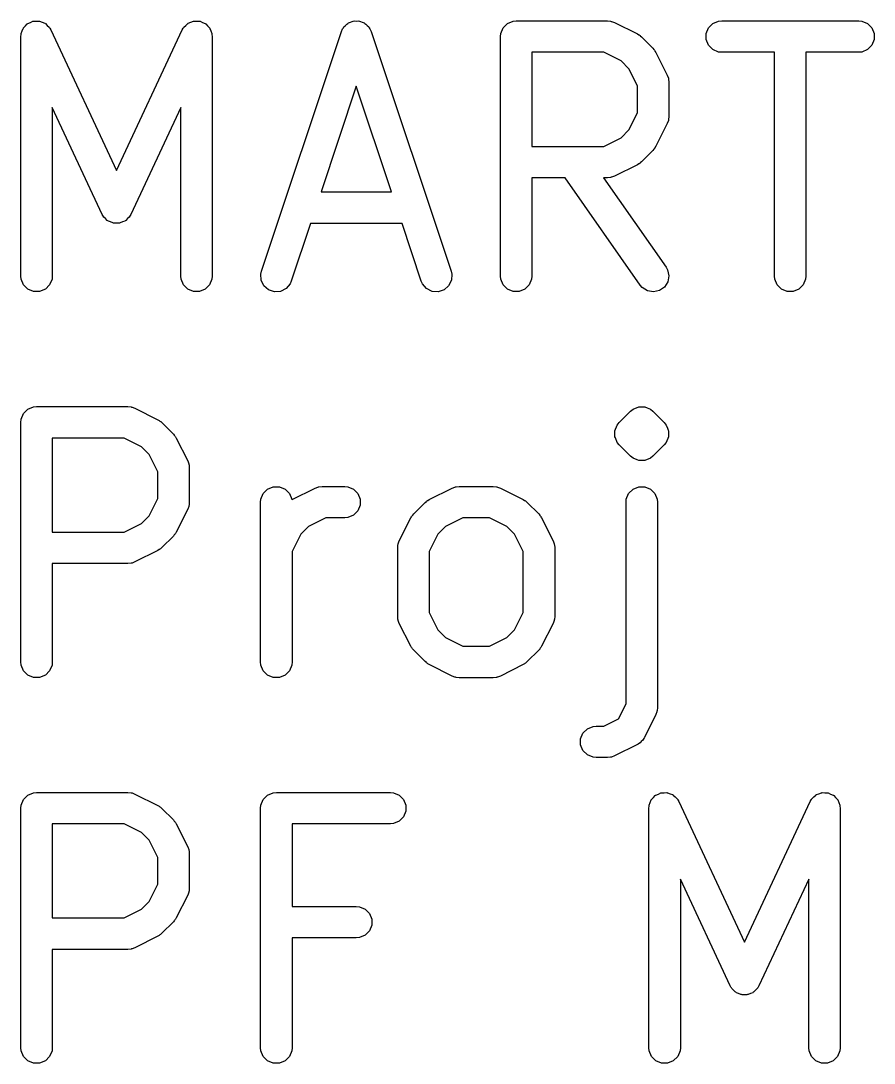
# Model space of a CAD drawing. Extents: x 1.07 to 8.07, y -3.47 to -0.77.
# Drawn here: x 7.5018 to 7.6619, y -2.9403 to -2.7446 of the extents above; entities that cross this region are included whole.
import ezdxf

# ---------------------------------------------------------------- set-up
doc = ezdxf.new("R2010")
doc.units = 0
doc.header["$MEASUREMENT"] = 0
doc.layers.add('BLACK', color=7, linetype='CONTINUOUS')

msp = doc.modelspace()

# ---------------------------------------------------------------- linework, layer by layer
at = {"layer": 'BLACK', "linetype": 'CONTINUOUS'}
for p, q in [((7.50206, -2.7465), (7.50223, -2.74602)), ((7.50223, -2.74602), (7.50228, -2.74597)), ((7.50228, -2.74597), (7.5023, -2.74591)), ((7.5023, -2.74591), (7.50266, -2.74555)), ((7.50266, -2.74555), (7.50301, -2.74517)), ((7.50301, -2.74517), (7.50307, -2.74514)), ((7.50307, -2.74514), (7.50312, -2.7451)), ((7.50312, -2.7451), (7.50359, -2.7449)), ((7.50359, -2.7449), (7.50405, -2.74468)), ((7.50405, -2.74468), (7.50412, -2.74468)), ((7.50412, -2.74468), (7.50418, -2.74466)), ((7.50418, -2.74466), (7.50469, -2.74466)), ((7.50469, -2.74466), (7.50521, -2.74463)), ((7.50521, -2.74463), (7.50527, -2.74466)), ((7.50527, -2.74466), (7.50533, -2.74466)), ((7.50533, -2.74466), (7.50581, -2.74485)), ((7.50581, -2.74485), (7.50629, -2.74503)), ((7.50629, -2.74503), (7.50634, -2.74507)), ((7.50634, -2.74507), (7.5064, -2.7451)), ((7.5064, -2.7451), (7.50676, -2.74546)), ((7.50676, -2.74546), (7.50714, -2.7458)), ((7.50714, -2.7458), (7.50718, -2.74588)), ((7.50718, -2.74588), (7.50721, -2.74591)), ((7.50721, -2.74591), (7.50724, -2.74598)), ((7.50724, -2.74598), (7.50743, -2.7463)), ((7.53208, -2.7463), (7.53228, -2.74598)), ((7.53228, -2.74598), (7.5323, -2.74591)), ((7.5323, -2.74591), (7.53233, -2.74588)), ((7.53233, -2.74588), (7.53238, -2.7458)), ((7.53238, -2.7458), (7.53275, -2.74546)), ((7.53275, -2.74546), (7.53312, -2.7451)), ((7.53312, -2.7451), (7.53318, -2.74507)), ((7.53318, -2.74507), (7.53323, -2.74503)), ((7.53323, -2.74503), (7.53371, -2.74485)), ((7.53371, -2.74485), (7.53418, -2.74466)), ((7.53418, -2.74466), (7.53425, -2.74466)), ((7.53425, -2.74466), (7.53431, -2.74463)), ((7.53431, -2.74463), (7.53482, -2.74466)), ((7.53482, -2.74466), (7.53533, -2.74466)), ((7.53533, -2.74466), (7.53539, -2.74468)), ((7.53539, -2.74468), (7.53546, -2.74468)), ((7.53546, -2.74468), (7.53592, -2.7449)), ((7.53592, -2.7449), (7.5364, -2.7451)), ((7.5364, -2.7451), (7.53644, -2.74514)), ((7.53644, -2.74514), (7.5365, -2.74517)), ((7.5365, -2.74517), (7.53685, -2.74555)), ((7.53685, -2.74555), (7.53721, -2.74591)), ((7.53721, -2.74591), (7.53724, -2.74597)), ((7.53724, -2.74597), (7.53728, -2.74602)), ((7.53728, -2.74602), (7.53746, -2.7465)), ((7.56196, -2.74662), (7.56219, -2.74609)), ((7.56219, -2.74609), (7.56233, -2.74593)), ((7.56233, -2.74593), (7.56242, -2.74574)), ((7.56242, -2.74574), (7.5627, -2.7455)), ((7.5627, -2.7455), (7.56295, -2.74522)), ((7.56295, -2.74522), (7.56314, -2.74512)), ((7.56314, -2.74512), (7.56329, -2.74499)), ((7.56329, -2.74499), (7.56365, -2.74487)), ((7.56365, -2.74487), (7.56398, -2.7447)), ((7.56398, -2.7447), (7.56419, -2.74469)), ((7.56419, -2.74469), (7.56439, -2.74462)), ((7.56439, -2.74462), (7.56476, -2.74465)), ((7.56476, -2.74465), (7.56513, -2.74462)), ((7.56513, -2.74462), (7.56533, -2.74469)), ((7.56533, -2.74469), (7.56554, -2.7447)), ((7.56554, -2.7447), (7.56587, -2.74487)), ((7.56587, -2.74487), (7.56622, -2.74499)), ((7.56622, -2.74499), (7.56638, -2.74512)), ((7.56638, -2.74512), (7.56657, -2.74522)), ((7.56657, -2.74522), (7.56681, -2.7455)), ((7.56681, -2.7455), (7.56709, -2.74574)), ((7.56709, -2.74574), (7.56718, -2.74593)), ((7.56718, -2.74593), (7.56732, -2.74609)), ((7.56732, -2.74609), (7.56756, -2.74662)), ((7.59186, -2.74698), (7.5923, -2.74591)), ((7.5923, -2.74591), (7.59312, -2.7451)), ((7.59312, -2.7451), (7.59418, -2.74466)), ((7.59418, -2.74466), (7.59476, -2.7446)), ((7.59476, -2.7446), (7.6119, -2.7446)), ((7.6119, -2.7446), (7.61248, -2.74466)), ((7.61248, -2.74466), (7.61257, -2.7447)), ((7.61257, -2.7447), (7.61268, -2.7447)), ((7.61268, -2.7447), (7.61322, -2.74491)), ((7.61322, -2.74491), (7.61751, -2.74705)), ((7.63043, -2.74698), (7.63087, -2.74591)), ((7.63087, -2.74591), (7.63169, -2.7451)), ((7.63169, -2.7451), (7.63275, -2.74466)), ((7.63275, -2.74466), (7.63333, -2.7446)), ((7.63333, -2.7446), (7.65904, -2.7446)), ((7.65904, -2.7446), (7.65962, -2.74466)), ((7.65962, -2.74466), (7.66068, -2.7451)), ((7.66068, -2.7451), (7.6615, -2.74591)), ((7.6615, -2.74591), (7.66194, -2.74698)), ((7.5018, -2.74755), (7.50184, -2.74717)), ((7.5018, -2.79255), (7.5018, -2.74755)), ((7.50184, -2.7471), (7.50185, -2.74707)), ((7.50184, -2.74717), (7.50184, -2.7471)), ((7.50185, -2.74707), (7.50186, -2.74698)), ((7.50186, -2.74698), (7.50206, -2.7465)), ((7.50743, -2.7463), (7.51976, -2.77271)), ((7.51976, -2.77271), (7.53208, -2.7463)), ((7.53746, -2.7465), (7.53765, -2.74698)), ((7.53765, -2.74698), (7.53766, -2.74707)), ((7.53766, -2.74707), (7.53768, -2.7471)), ((7.53768, -2.7471), (7.53767, -2.74717)), ((7.53767, -2.74717), (7.53771, -2.74755)), ((7.53771, -2.74755), (7.53771, -2.79255)), ((7.54696, -2.79162), (7.56196, -2.74662)), ((7.56756, -2.74662), (7.58256, -2.79162)), ((7.5918, -2.74755), (7.59186, -2.74698)), ((7.5918, -2.79255), (7.5918, -2.74755)), ((7.61751, -2.74705), (7.61775, -2.74721)), ((7.61775, -2.74721), (7.61783, -2.74724)), ((7.61783, -2.74724), (7.61791, -2.74731)), ((7.61791, -2.74731), (7.618, -2.74736)), ((7.618, -2.74736), (7.61805, -2.74742)), ((7.61805, -2.74742), (7.61827, -2.74761)), ((7.61827, -2.74761), (7.62042, -2.74975)), ((7.63043, -2.74813), (7.63043, -2.74698)), ((7.63087, -2.74919), (7.63043, -2.74813)), ((7.66194, -2.74813), (7.6615, -2.74919)), ((7.66194, -2.74698), (7.66194, -2.74813)), ((7.62042, -2.74975), (7.6206, -2.74998)), ((7.6206, -2.74998), (7.62066, -2.75003)), ((7.62066, -2.75003), (7.62072, -2.75012)), ((7.62072, -2.75012), (7.62078, -2.7502)), ((7.62078, -2.7502), (7.62081, -2.75027)), ((7.63169, -2.75001), (7.63087, -2.74919)), ((7.63275, -2.75045), (7.63169, -2.75001)), ((7.66068, -2.75001), (7.65962, -2.75045)), ((7.6615, -2.74919), (7.66068, -2.75001)), ((7.6112, -2.7505), (7.59771, -2.7505)), ((7.59771, -2.7505), (7.59771, -2.76817)), ((7.61444, -2.75212), (7.6112, -2.7505)), ((7.6159, -2.75359), (7.61444, -2.75212)), ((7.62081, -2.75027), (7.62097, -2.75052)), ((7.62097, -2.75052), (7.62311, -2.7548)), ((7.63333, -2.7505), (7.63275, -2.75045)), ((7.64323, -2.7505), (7.63333, -2.7505)), ((7.64323, -2.79255), (7.64323, -2.7505)), ((7.65904, -2.7505), (7.64914, -2.7505)), ((7.64914, -2.7505), (7.64914, -2.79255)), ((7.65962, -2.75045), (7.65904, -2.7505)), ((7.61752, -2.75682), (7.6159, -2.75359)), ((7.62311, -2.7548), (7.62332, -2.75534)), ((7.62332, -2.75534), (7.62333, -2.75545)), ((7.62333, -2.75545), (7.62337, -2.75555)), ((7.62337, -2.75555), (7.62342, -2.75612)), ((7.56476, -2.75689), (7.55814, -2.77674)), ((7.57137, -2.77674), (7.56476, -2.75689)), ((7.61752, -2.76185), (7.61752, -2.75682)), ((7.62342, -2.75612), (7.62342, -2.76255)), ((7.51708, -2.78094), (7.50771, -2.76086)), ((7.50771, -2.76086), (7.50771, -2.79255)), ((7.5318, -2.76086), (7.52243, -2.78094)), ((7.5318, -2.79255), (7.5318, -2.76086)), ((7.6159, -2.76509), (7.61752, -2.76185)), ((7.62311, -2.76387), (7.62097, -2.76816)), ((7.62332, -2.76333), (7.62311, -2.76387)), ((7.62333, -2.76323), (7.62332, -2.76333)), ((7.62337, -2.76313), (7.62333, -2.76323)), ((7.62342, -2.76255), (7.62337, -2.76313)), ((7.61444, -2.76655), (7.6159, -2.76509)), ((7.6112, -2.76817), (7.61444, -2.76655)), ((7.59771, -2.76817), (7.6112, -2.76817)), ((7.62042, -2.76893), (7.61827, -2.77107)), ((7.6206, -2.7687), (7.62042, -2.76893)), ((7.62066, -2.76865), (7.6206, -2.7687)), ((7.62072, -2.76856), (7.62066, -2.76865)), ((7.62078, -2.76848), (7.62072, -2.76856)), ((7.62081, -2.76841), (7.62078, -2.76848)), ((7.62097, -2.76816), (7.62081, -2.76841)), ((7.61751, -2.77162), (7.61322, -2.77376)), ((7.61775, -2.77147), (7.61751, -2.77162)), ((7.61783, -2.77144), (7.61775, -2.77147)), ((7.61791, -2.77137), (7.61783, -2.77144)), ((7.618, -2.77131), (7.61791, -2.77137)), ((7.61805, -2.77125), (7.618, -2.77131)), ((7.61827, -2.77107), (7.61805, -2.77125)), ((7.60393, -2.77408), (7.59771, -2.77408)), ((7.59771, -2.77408), (7.59771, -2.79255)), ((7.61805, -2.79424), (7.60393, -2.77408)), ((7.6119, -2.77408), (7.61114, -2.77408)), ((7.61114, -2.77408), (7.62289, -2.79086)), ((7.61248, -2.77402), (7.6119, -2.77408)), ((7.61257, -2.77398), (7.61248, -2.77402)), ((7.61268, -2.77397), (7.61257, -2.77398)), ((7.61322, -2.77376), (7.61268, -2.77397)), ((7.55814, -2.77674), (7.57137, -2.77674)), ((7.51721, -2.78115), (7.51708, -2.78094)), ((7.51723, -2.78123), (7.51721, -2.78115)), ((7.51728, -2.78128), (7.51723, -2.78123)), ((7.51738, -2.78144), (7.51728, -2.78128)), ((7.51771, -2.78174), (7.51738, -2.78144)), ((7.52214, -2.78144), (7.52181, -2.78174)), ((7.52224, -2.78128), (7.52214, -2.78144)), ((7.52228, -2.78123), (7.52224, -2.78128)), ((7.52231, -2.78115), (7.52228, -2.78123)), ((7.52243, -2.78094), (7.52231, -2.78115)), ((7.51801, -2.78208), (7.51771, -2.78174)), ((7.51813, -2.78213), (7.51801, -2.78208)), ((7.51823, -2.78222), (7.51813, -2.78213)), ((7.51865, -2.78237), (7.51823, -2.78222)), ((7.51905, -2.78256), (7.51865, -2.78237)), ((7.51919, -2.78257), (7.51905, -2.78256)), ((7.51931, -2.78261), (7.51919, -2.78257)), ((7.51976, -2.78259), (7.51931, -2.78261)), ((7.52021, -2.78261), (7.51976, -2.78259)), ((7.52033, -2.78257), (7.52021, -2.78261)), ((7.52046, -2.78256), (7.52033, -2.78257)), ((7.52087, -2.78237), (7.52046, -2.78256)), ((7.52129, -2.78222), (7.52087, -2.78237)), ((7.52138, -2.78213), (7.52129, -2.78222)), ((7.5215, -2.78208), (7.52138, -2.78213)), ((7.52181, -2.78174), (7.5215, -2.78208)), ((7.55617, -2.78265), (7.55256, -2.79349)), ((7.57334, -2.78265), (7.55617, -2.78265)), ((7.57696, -2.79349), (7.57334, -2.78265)), ((7.62289, -2.79086), (7.62317, -2.79136)), ((7.50186, -2.79313), (7.5018, -2.79255)), ((7.5023, -2.79419), (7.50186, -2.79313)), ((7.50765, -2.79313), (7.50721, -2.79419)), ((7.50771, -2.79255), (7.50765, -2.79313)), ((7.53186, -2.79313), (7.5318, -2.79255)), ((7.5323, -2.79419), (7.53186, -2.79313)), ((7.53765, -2.79313), (7.53721, -2.79419)), ((7.53771, -2.79255), (7.53765, -2.79313)), ((7.54683, -2.79218), (7.54696, -2.79162)), ((7.54691, -2.79333), (7.54683, -2.79218)), ((7.58256, -2.79162), (7.58269, -2.79218)), ((7.58269, -2.79218), (7.5826, -2.79333)), ((7.59186, -2.79313), (7.5918, -2.79255)), ((7.5923, -2.79419), (7.59186, -2.79313)), ((7.59765, -2.79313), (7.59721, -2.79419)), ((7.59771, -2.79255), (7.59765, -2.79313)), ((7.62317, -2.79136), (7.62342, -2.79249)), ((7.62342, -2.79249), (7.62322, -2.79362)), ((7.64329, -2.79313), (7.64323, -2.79255)), ((7.64373, -2.79419), (7.64329, -2.79313)), ((7.64908, -2.79313), (7.64864, -2.79419)), ((7.64914, -2.79255), (7.64908, -2.79313)), ((7.50312, -2.79501), (7.5023, -2.79419)), ((7.50418, -2.79545), (7.50312, -2.79501)), ((7.5064, -2.79501), (7.50533, -2.79545)), ((7.50721, -2.79419), (7.5064, -2.79501)), ((7.53312, -2.79501), (7.5323, -2.79419)), ((7.53418, -2.79545), (7.53312, -2.79501)), ((7.5364, -2.79501), (7.53533, -2.79545)), ((7.53721, -2.79419), (7.5364, -2.79501)), ((7.54742, -2.79436), (7.54691, -2.79333)), ((7.54829, -2.79512), (7.54742, -2.79436)), ((7.54939, -2.79548), (7.54829, -2.79512)), ((7.55157, -2.79488), (7.55054, -2.7954)), ((7.55232, -2.79401), (7.55157, -2.79488)), ((7.55256, -2.79349), (7.55232, -2.79401)), ((7.57719, -2.79401), (7.57696, -2.79349)), ((7.57795, -2.79488), (7.57719, -2.79401)), ((7.57898, -2.7954), (7.57795, -2.79488)), ((7.58122, -2.79512), (7.58013, -2.79548)), ((7.58209, -2.79436), (7.58122, -2.79512)), ((7.5826, -2.79333), (7.58209, -2.79436)), ((7.59312, -2.79501), (7.5923, -2.79419)), ((7.59418, -2.79545), (7.59312, -2.79501)), ((7.5964, -2.79501), (7.59533, -2.79545)), ((7.59721, -2.79419), (7.5964, -2.79501)), ((7.61843, -2.79468), (7.61805, -2.79424)), ((7.6194, -2.7953), (7.61843, -2.79468)), ((7.6226, -2.79459), (7.62166, -2.79525)), ((7.62322, -2.79362), (7.6226, -2.79459)), ((7.64455, -2.79501), (7.64373, -2.79419)), ((7.64561, -2.79545), (7.64455, -2.79501)), ((7.64783, -2.79501), (7.64676, -2.79545)), ((7.64864, -2.79419), (7.64783, -2.79501)), ((7.50533, -2.79545), (7.50418, -2.79545)), ((7.53533, -2.79545), (7.53418, -2.79545)), ((7.55054, -2.7954), (7.54939, -2.79548)), ((7.58013, -2.79548), (7.57898, -2.7954)), ((7.59533, -2.79545), (7.59418, -2.79545)), ((7.62054, -2.7955), (7.6194, -2.7953)), ((7.62166, -2.79525), (7.62054, -2.7955)), ((7.64676, -2.79545), (7.64561, -2.79545)), ((7.50186, -2.81942), (7.5023, -2.81836)), ((7.5023, -2.81836), (7.50312, -2.81754)), ((7.50312, -2.81754), (7.50418, -2.8171)), ((7.50418, -2.8171), (7.50476, -2.81705)), ((7.50476, -2.81705), (7.5219, -2.81705)), ((7.5219, -2.81705), (7.52248, -2.8171)), ((7.52248, -2.8171), (7.52257, -2.81714)), ((7.52257, -2.81714), (7.52268, -2.81715)), ((7.52268, -2.81715), (7.52322, -2.81736)), ((7.52322, -2.81736), (7.52751, -2.8195)), ((7.6141, -2.82005), (7.61624, -2.81791)), ((7.61624, -2.81791), (7.61669, -2.81754)), ((7.61669, -2.81754), (7.61775, -2.8171)), ((7.61775, -2.8171), (7.6189, -2.8171)), ((7.6189, -2.8171), (7.6189, -2.8171)), ((7.6189, -2.8171), (7.61935, -2.81729)), ((7.61935, -2.81729), (7.61997, -2.81754)), ((7.61997, -2.81754), (7.61997, -2.81754)), ((7.61997, -2.81754), (7.62042, -2.81791)), ((7.62042, -2.81791), (7.62256, -2.82005)), ((7.5018, -2.82), (7.50186, -2.81942)), ((7.5018, -2.865), (7.5018, -2.82)), ((7.52751, -2.8195), (7.52775, -2.81966)), ((7.52775, -2.81966), (7.52783, -2.81969)), ((7.52783, -2.81969), (7.52791, -2.81975)), ((7.52791, -2.81975), (7.528, -2.81981)), ((7.528, -2.81981), (7.52805, -2.81987)), ((7.52805, -2.81987), (7.52827, -2.82005)), ((7.52827, -2.82005), (7.53042, -2.8222)), ((7.61329, -2.82157), (7.61373, -2.8205)), ((7.61373, -2.8205), (7.6141, -2.82005)), ((7.62256, -2.82005), (7.62293, -2.8205)), ((7.62293, -2.8205), (7.62293, -2.8205)), ((7.62293, -2.8205), (7.62318, -2.82112)), ((7.53042, -2.8222), (7.5306, -2.82242)), ((7.5306, -2.82242), (7.53066, -2.82247)), ((7.53066, -2.82247), (7.53072, -2.82256)), ((7.53072, -2.82256), (7.53078, -2.82264)), ((7.61329, -2.82272), (7.61329, -2.82157)), ((7.62318, -2.82112), (7.62331, -2.82144)), ((7.62331, -2.82144), (7.62337, -2.82157)), ((7.62337, -2.82157), (7.62337, -2.82272)), ((7.5212, -2.82295), (7.50771, -2.82295)), ((7.50771, -2.82295), (7.50771, -2.84062)), ((7.52444, -2.82457), (7.5212, -2.82295)), ((7.5259, -2.82603), (7.52444, -2.82457)), ((7.53078, -2.82264), (7.53081, -2.82272)), ((7.53081, -2.82272), (7.53097, -2.82296)), ((7.53097, -2.82296), (7.53311, -2.82725)), ((7.61337, -2.82292), (7.61329, -2.82272)), ((7.61373, -2.82378), (7.61337, -2.82292)), ((7.6141, -2.82423), (7.61373, -2.82378)), ((7.61624, -2.82637), (7.6141, -2.82423)), ((7.62256, -2.82423), (7.62042, -2.82637)), ((7.62293, -2.82378), (7.62256, -2.82423)), ((7.62337, -2.82272), (7.62293, -2.82378)), ((7.52752, -2.82927), (7.5259, -2.82603)), ((7.61669, -2.82674), (7.61624, -2.82637)), ((7.62042, -2.82637), (7.61997, -2.82674)), ((7.53311, -2.82725), (7.53332, -2.82779)), ((7.53332, -2.82779), (7.53333, -2.8279)), ((7.53333, -2.8279), (7.53337, -2.82799)), ((7.53337, -2.82799), (7.53342, -2.82857)), ((7.61744, -2.82705), (7.61669, -2.82674)), ((7.61775, -2.82718), (7.61744, -2.82705)), ((7.6189, -2.82718), (7.61775, -2.82718)), ((7.61775, -2.82718), (7.61775, -2.82718)), ((7.61997, -2.82674), (7.6189, -2.82718)), ((7.61997, -2.82674), (7.61997, -2.82674)), ((7.52752, -2.8343), (7.52752, -2.82927)), ((7.53342, -2.82857), (7.53342, -2.835)), ((7.54812, -2.83254), (7.54918, -2.8321)), ((7.54918, -2.8321), (7.55033, -2.8321)), ((7.55033, -2.8321), (7.5514, -2.83254)), ((7.55272, -2.8345), (7.55701, -2.83236)), ((7.55701, -2.83236), (7.55755, -2.83215)), ((7.55755, -2.83215), (7.55765, -2.83214)), ((7.55765, -2.83214), (7.55775, -2.8321)), ((7.55775, -2.8321), (7.55833, -2.83205)), ((7.55833, -2.83205), (7.56261, -2.83205)), ((7.56261, -2.83205), (7.56319, -2.8321)), ((7.56319, -2.8321), (7.56425, -2.83254)), ((7.57844, -2.8345), (7.58272, -2.83236)), ((7.58272, -2.83236), (7.58326, -2.83215)), ((7.58326, -2.83215), (7.58337, -2.83214)), ((7.58337, -2.83214), (7.58347, -2.8321)), ((7.58347, -2.8321), (7.58404, -2.83205)), ((7.58404, -2.83205), (7.59047, -2.83205)), ((7.59047, -2.83205), (7.59105, -2.8321)), ((7.59105, -2.8321), (7.59115, -2.83214)), ((7.59115, -2.83214), (7.59125, -2.83215)), ((7.59125, -2.83215), (7.59179, -2.83236)), ((7.59179, -2.83236), (7.59608, -2.8345)), ((7.61669, -2.83254), (7.61775, -2.8321)), ((7.61775, -2.8321), (7.6189, -2.8321)), ((7.6189, -2.8321), (7.61997, -2.83254)), ((7.5259, -2.83754), (7.52752, -2.8343)), ((7.54686, -2.83442), (7.5473, -2.83336)), ((7.5473, -2.83336), (7.54812, -2.83254)), ((7.5514, -2.83254), (7.55221, -2.83336)), ((7.55221, -2.83336), (7.55265, -2.83442)), ((7.56425, -2.83254), (7.56507, -2.83336)), ((7.56507, -2.83336), (7.56551, -2.83442)), ((7.61543, -2.83442), (7.61587, -2.83336)), ((7.61587, -2.83336), (7.61669, -2.83254)), ((7.61997, -2.83254), (7.62078, -2.83336)), ((7.62078, -2.83336), (7.62122, -2.83442)), ((7.53311, -2.83632), (7.53097, -2.84061)), ((7.53332, -2.83578), (7.53311, -2.83632)), ((7.53333, -2.83567), (7.53332, -2.83578)), ((7.53337, -2.83557), (7.53333, -2.83567)), ((7.53342, -2.835), (7.53337, -2.83557)), ((7.5468, -2.835), (7.54686, -2.83442)), ((7.5468, -2.865), (7.5468, -2.835)), ((7.55265, -2.83442), (7.55266, -2.83454)), ((7.55266, -2.83454), (7.55272, -2.8345)), ((7.56551, -2.83557), (7.56507, -2.83664)), ((7.56551, -2.83442), (7.56551, -2.83557)), ((7.57553, -2.8372), (7.57767, -2.83505)), ((7.57767, -2.83505), (7.5779, -2.83487)), ((7.5779, -2.83487), (7.57795, -2.83481)), ((7.57795, -2.83481), (7.57804, -2.83475)), ((7.57804, -2.83475), (7.57812, -2.83469)), ((7.57812, -2.83469), (7.57819, -2.83466)), ((7.57819, -2.83466), (7.57844, -2.8345)), ((7.59608, -2.8345), (7.59633, -2.83466)), ((7.59633, -2.83466), (7.5964, -2.83469)), ((7.5964, -2.83469), (7.59648, -2.83475)), ((7.59648, -2.83475), (7.59657, -2.83481)), ((7.59657, -2.83481), (7.59662, -2.83487)), ((7.59662, -2.83487), (7.59684, -2.83505)), ((7.59684, -2.83505), (7.59899, -2.8372)), ((7.61538, -2.835), (7.61543, -2.83442)), ((7.61538, -2.87287), (7.61538, -2.835)), ((7.62122, -2.83442), (7.62128, -2.835)), ((7.62128, -2.835), (7.62128, -2.87357)), ((7.52444, -2.839), (7.5259, -2.83754)), ((7.55903, -2.83795), (7.55579, -2.83957)), ((7.56261, -2.83795), (7.55903, -2.83795)), ((7.56319, -2.83789), (7.56261, -2.83795)), ((7.56425, -2.83745), (7.56319, -2.83789)), ((7.56507, -2.83664), (7.56425, -2.83745)), ((7.57283, -2.84225), (7.57497, -2.83796)), ((7.57497, -2.83796), (7.57513, -2.83772)), ((7.57513, -2.83772), (7.57516, -2.83764)), ((7.57516, -2.83764), (7.57523, -2.83756)), ((7.57523, -2.83756), (7.57528, -2.83747)), ((7.57528, -2.83747), (7.57534, -2.83742)), ((7.57534, -2.83742), (7.57553, -2.8372)), ((7.58474, -2.83795), (7.58151, -2.83957)), ((7.58977, -2.83795), (7.58474, -2.83795)), ((7.59301, -2.83957), (7.58977, -2.83795)), ((7.59899, -2.8372), (7.59917, -2.83742)), ((7.59917, -2.83742), (7.59923, -2.83747)), ((7.59923, -2.83747), (7.59929, -2.83756)), ((7.59929, -2.83756), (7.59935, -2.83764)), ((7.59935, -2.83764), (7.59938, -2.83772)), ((7.59938, -2.83772), (7.59954, -2.83796)), ((7.59954, -2.83796), (7.60168, -2.84225)), ((7.5212, -2.84062), (7.52444, -2.839)), ((7.55579, -2.83957), (7.55433, -2.84103)), ((7.58151, -2.83957), (7.58004, -2.84103)), ((7.59447, -2.84103), (7.59301, -2.83957)), ((7.50771, -2.84062), (7.5212, -2.84062)), ((7.53042, -2.84137), (7.52827, -2.84352)), ((7.5306, -2.84115), (7.53042, -2.84137)), ((7.53066, -2.8411), (7.5306, -2.84115)), ((7.53072, -2.84101), (7.53066, -2.8411)), ((7.53078, -2.84093), (7.53072, -2.84101)), ((7.53081, -2.84085), (7.53078, -2.84093)), ((7.53097, -2.84061), (7.53081, -2.84085)), ((7.55433, -2.84103), (7.55271, -2.84427)), ((7.58004, -2.84103), (7.57842, -2.84427)), ((7.59609, -2.84427), (7.59447, -2.84103)), ((7.52751, -2.84407), (7.52322, -2.84621)), ((7.52775, -2.84391), (7.52751, -2.84407)), ((7.52783, -2.84388), (7.52775, -2.84391)), ((7.52791, -2.84382), (7.52783, -2.84388)), ((7.528, -2.84376), (7.52791, -2.84382)), ((7.52805, -2.8437), (7.528, -2.84376)), ((7.52827, -2.84352), (7.52805, -2.8437)), ((7.57252, -2.84357), (7.57258, -2.84299)), ((7.57252, -2.85643), (7.57252, -2.84357)), ((7.57258, -2.84299), (7.57262, -2.8429)), ((7.57262, -2.84279), (7.57283, -2.84225)), ((7.57262, -2.8429), (7.57262, -2.84279)), ((7.60168, -2.84225), (7.60189, -2.84279)), ((7.60189, -2.84279), (7.6019, -2.8429)), ((7.6019, -2.8429), (7.60194, -2.84299)), ((7.60194, -2.84299), (7.602, -2.84357)), ((7.602, -2.84357), (7.602, -2.85643)), ((7.55271, -2.84427), (7.55271, -2.865)), ((7.57842, -2.84427), (7.57842, -2.85573)), ((7.59609, -2.85573), (7.59609, -2.84427)), ((7.5219, -2.84652), (7.50771, -2.84652)), ((7.50771, -2.84652), (7.50771, -2.865)), ((7.52248, -2.84647), (7.5219, -2.84652)), ((7.52257, -2.84643), (7.52248, -2.84647)), ((7.52268, -2.84642), (7.52257, -2.84643)), ((7.52322, -2.84621), (7.52268, -2.84642)), ((7.57842, -2.85573), (7.58004, -2.85896)), ((7.59447, -2.85896), (7.59609, -2.85573)), ((7.57258, -2.857), (7.57252, -2.85643)), ((7.57262, -2.8571), (7.57258, -2.857)), ((7.57262, -2.85721), (7.57262, -2.8571)), ((7.57283, -2.85775), (7.57262, -2.85721)), ((7.57497, -2.86203), (7.57283, -2.85775)), ((7.60168, -2.85775), (7.59954, -2.86203)), ((7.60189, -2.85721), (7.60168, -2.85775)), ((7.6019, -2.8571), (7.60189, -2.85721)), ((7.60194, -2.857), (7.6019, -2.8571)), ((7.602, -2.85643), (7.60194, -2.857)), ((7.58004, -2.85896), (7.58151, -2.86043)), ((7.59301, -2.86043), (7.59447, -2.85896)), ((7.58151, -2.86043), (7.58474, -2.86205)), ((7.58977, -2.86205), (7.59301, -2.86043)), ((7.57513, -2.86228), (7.57497, -2.86203)), ((7.57516, -2.86235), (7.57513, -2.86228)), ((7.57523, -2.86243), (7.57516, -2.86235)), ((7.57528, -2.86252), (7.57523, -2.86243)), ((7.57534, -2.86257), (7.57528, -2.86252)), ((7.57553, -2.8628), (7.57534, -2.86257)), ((7.57767, -2.86494), (7.57553, -2.8628)), ((7.58474, -2.86205), (7.58977, -2.86205)), ((7.59899, -2.8628), (7.59684, -2.86494)), ((7.59917, -2.86257), (7.59899, -2.8628)), ((7.59923, -2.86252), (7.59917, -2.86257)), ((7.59929, -2.86243), (7.59923, -2.86252)), ((7.59935, -2.86235), (7.59929, -2.86243)), ((7.59938, -2.86228), (7.59935, -2.86235)), ((7.59954, -2.86203), (7.59938, -2.86228)), ((7.50186, -2.86557), (7.5018, -2.865)), ((7.5023, -2.86664), (7.50186, -2.86557)), ((7.50765, -2.86557), (7.50721, -2.86664)), ((7.50771, -2.865), (7.50765, -2.86557)), ((7.54686, -2.86557), (7.5468, -2.865)), ((7.5473, -2.86664), (7.54686, -2.86557)), ((7.55265, -2.86557), (7.55221, -2.86664)), ((7.55271, -2.865), (7.55265, -2.86557)), ((7.5779, -2.86513), (7.57767, -2.86494)), ((7.57795, -2.86519), (7.5779, -2.86513)), ((7.57804, -2.86524), (7.57795, -2.86519)), ((7.57812, -2.86531), (7.57804, -2.86524)), ((7.57819, -2.86534), (7.57812, -2.86531)), ((7.57844, -2.8655), (7.57819, -2.86534)), ((7.58272, -2.86764), (7.57844, -2.8655)), ((7.59608, -2.8655), (7.59179, -2.86764)), ((7.59633, -2.86534), (7.59608, -2.8655)), ((7.5964, -2.86531), (7.59633, -2.86534)), ((7.59648, -2.86524), (7.5964, -2.86531)), ((7.59657, -2.86519), (7.59648, -2.86524)), ((7.59662, -2.86513), (7.59657, -2.86519)), ((7.59684, -2.86494), (7.59662, -2.86513)), ((7.50312, -2.86745), (7.5023, -2.86664)), ((7.50418, -2.86789), (7.50312, -2.86745)), ((7.5064, -2.86745), (7.50533, -2.86789)), ((7.50721, -2.86664), (7.5064, -2.86745)), ((7.54812, -2.86745), (7.5473, -2.86664)), ((7.54918, -2.86789), (7.54812, -2.86745)), ((7.5514, -2.86745), (7.55033, -2.86789)), ((7.55221, -2.86664), (7.5514, -2.86745)), ((7.58326, -2.86785), (7.58272, -2.86764)), ((7.59179, -2.86764), (7.59125, -2.86785)), ((7.50533, -2.86789), (7.50418, -2.86789)), ((7.55033, -2.86789), (7.54918, -2.86789)), ((7.58337, -2.86785), (7.58326, -2.86785)), ((7.58347, -2.86789), (7.58337, -2.86785)), ((7.58404, -2.86795), (7.58347, -2.86789)), ((7.59047, -2.86795), (7.58404, -2.86795)), ((7.59105, -2.86789), (7.59047, -2.86795)), ((7.59115, -2.86785), (7.59105, -2.86789)), ((7.59125, -2.86785), (7.59115, -2.86785)), ((7.61398, -2.87566), (7.61538, -2.87287)), ((7.62097, -2.87489), (7.61883, -2.87918)), ((7.62118, -2.87435), (7.62097, -2.87489)), ((7.62122, -2.87415), (7.62118, -2.87424)), ((7.62118, -2.87424), (7.62118, -2.87435)), ((7.62128, -2.87357), (7.62122, -2.87415)), ((7.60812, -2.87754), (7.60918, -2.8771)), ((7.60918, -2.8771), (7.60976, -2.87705)), ((7.60976, -2.87705), (7.6112, -2.87705)), ((7.6112, -2.87705), (7.61398, -2.87566)), ((7.60686, -2.87942), (7.6073, -2.87836)), ((7.6073, -2.87836), (7.60812, -2.87754)), ((7.6187, -2.87937), (7.61852, -2.87967)), ((7.61875, -2.87932), (7.6187, -2.87937)), ((7.61877, -2.87927), (7.61875, -2.87932)), ((7.61883, -2.87918), (7.61877, -2.87927)), ((7.60686, -2.88057), (7.60686, -2.87942)), ((7.6073, -2.88164), (7.60686, -2.88057)), ((7.61751, -2.8805), (7.61322, -2.88264)), ((7.6176, -2.88044), (7.61751, -2.8805)), ((7.61765, -2.88042), (7.6176, -2.88044)), ((7.6177, -2.88037), (7.61765, -2.88042)), ((7.618, -2.88019), (7.6177, -2.88037)), ((7.61824, -2.87991), (7.618, -2.88019)), ((7.61852, -2.87967), (7.61824, -2.87991)), ((7.60812, -2.88245), (7.6073, -2.88164)), ((7.60918, -2.88289), (7.60812, -2.88245)), ((7.60976, -2.88295), (7.60918, -2.88289)), ((7.6119, -2.88295), (7.60976, -2.88295)), ((7.61248, -2.88289), (7.6119, -2.88295)), ((7.61257, -2.88285), (7.61248, -2.88289)), ((7.61268, -2.88285), (7.61257, -2.88285)), ((7.61322, -2.88264), (7.61268, -2.88285)), ((7.50186, -2.89187), (7.5023, -2.89081)), ((7.5023, -2.89081), (7.50312, -2.88999)), ((7.50312, -2.88999), (7.50418, -2.88955)), ((7.50418, -2.88955), (7.50476, -2.88949)), ((7.50476, -2.88949), (7.5219, -2.88949)), ((7.5219, -2.88949), (7.52248, -2.88955)), ((7.52248, -2.88955), (7.52257, -2.88959)), ((7.52257, -2.88959), (7.52268, -2.8896)), ((7.52268, -2.8896), (7.52322, -2.88981)), ((7.52322, -2.88981), (7.52751, -2.89195)), ((7.54686, -2.89187), (7.5473, -2.89081)), ((7.5473, -2.89081), (7.54812, -2.88999)), ((7.54812, -2.88999), (7.54918, -2.88955)), ((7.54918, -2.88955), (7.54976, -2.88949)), ((7.54976, -2.88949), (7.57119, -2.88949)), ((7.57119, -2.88949), (7.57176, -2.88955)), ((7.57176, -2.88955), (7.57283, -2.88999)), ((7.57283, -2.88999), (7.57364, -2.89081)), ((7.57364, -2.89081), (7.57408, -2.89187)), ((7.61991, -2.8914), (7.62009, -2.89092)), ((7.62009, -2.89092), (7.62013, -2.89087)), ((7.62013, -2.89087), (7.62016, -2.89081)), ((7.62016, -2.89081), (7.62052, -2.89044)), ((7.62052, -2.89044), (7.62087, -2.89007)), ((7.62087, -2.89007), (7.62093, -2.89004)), ((7.62093, -2.89004), (7.62097, -2.88999)), ((7.62097, -2.88999), (7.62145, -2.8898)), ((7.62145, -2.8898), (7.62191, -2.88958)), ((7.62191, -2.88958), (7.62198, -2.88958)), ((7.62198, -2.88958), (7.62204, -2.88955)), ((7.62204, -2.88955), (7.62255, -2.88955)), ((7.62255, -2.88955), (7.62306, -2.88953)), ((7.62306, -2.88953), (7.62312, -2.88955)), ((7.62312, -2.88955), (7.62319, -2.88955)), ((7.62319, -2.88955), (7.62366, -2.88975)), ((7.62366, -2.88975), (7.62415, -2.88992)), ((7.62415, -2.88992), (7.62419, -2.88997)), ((7.62419, -2.88997), (7.62425, -2.88999)), ((7.62425, -2.88999), (7.62462, -2.89035)), ((7.62462, -2.89035), (7.62499, -2.8907)), ((7.62499, -2.8907), (7.62504, -2.89078)), ((7.62504, -2.89078), (7.62507, -2.89081)), ((7.62507, -2.89081), (7.6251, -2.89087)), ((7.6251, -2.89087), (7.62529, -2.8912)), ((7.64994, -2.8912), (7.65013, -2.89087)), ((7.65013, -2.89087), (7.65016, -2.89081)), ((7.65016, -2.89081), (7.65019, -2.89078)), ((7.65019, -2.89078), (7.65023, -2.8907)), ((7.65023, -2.8907), (7.65061, -2.89035)), ((7.65061, -2.89035), (7.65097, -2.88999)), ((7.65097, -2.88999), (7.65103, -2.88997)), ((7.65103, -2.88997), (7.65108, -2.88992)), ((7.65108, -2.88992), (7.65156, -2.88975)), ((7.65156, -2.88975), (7.65204, -2.88955)), ((7.65204, -2.88955), (7.6521, -2.88955)), ((7.6521, -2.88955), (7.65217, -2.88953)), ((7.65217, -2.88953), (7.65268, -2.88955)), ((7.65268, -2.88955), (7.65319, -2.88955)), ((7.65319, -2.88955), (7.65325, -2.88958)), ((7.65325, -2.88958), (7.65332, -2.88958)), ((7.65332, -2.88958), (7.65378, -2.8898)), ((7.65378, -2.8898), (7.65425, -2.88999)), ((7.65425, -2.88999), (7.6543, -2.89004)), ((7.6543, -2.89004), (7.65436, -2.89007)), ((7.65436, -2.89007), (7.65471, -2.89044)), ((7.65471, -2.89044), (7.65507, -2.89081)), ((7.65507, -2.89081), (7.65509, -2.89087)), ((7.65509, -2.89087), (7.65514, -2.89092)), ((7.65514, -2.89092), (7.65531, -2.8914)), ((7.5018, -2.89245), (7.50186, -2.89187)), ((7.5018, -2.93745), (7.5018, -2.89245)), ((7.52751, -2.89195), (7.52775, -2.8921)), ((7.52775, -2.8921), (7.52783, -2.89213)), ((7.52783, -2.89213), (7.52791, -2.8922)), ((7.52791, -2.8922), (7.528, -2.89226)), ((7.528, -2.89226), (7.52805, -2.89232)), ((7.52805, -2.89232), (7.52827, -2.8925)), ((7.52827, -2.8925), (7.53042, -2.89464)), ((7.5468, -2.89245), (7.54686, -2.89187)), ((7.5468, -2.93745), (7.5468, -2.89245)), ((7.57408, -2.89302), (7.57364, -2.89409)), ((7.57408, -2.89187), (7.57408, -2.89302)), ((7.61966, -2.89245), (7.6197, -2.89207)), ((7.61966, -2.93745), (7.61966, -2.89245)), ((7.6197, -2.892), (7.61971, -2.89196)), ((7.6197, -2.89207), (7.6197, -2.892)), ((7.61971, -2.89196), (7.61972, -2.89187)), ((7.61972, -2.89187), (7.61991, -2.8914)), ((7.62529, -2.8912), (7.63761, -2.91761)), ((7.63761, -2.91761), (7.64994, -2.8912)), ((7.65531, -2.8914), (7.65551, -2.89187)), ((7.65551, -2.89187), (7.65552, -2.89196)), ((7.65552, -2.89196), (7.65553, -2.892)), ((7.65553, -2.892), (7.65553, -2.89207)), ((7.65553, -2.89207), (7.65557, -2.89245)), ((7.65557, -2.89245), (7.65557, -2.93745)), ((7.53042, -2.89464), (7.5306, -2.89487)), ((7.5306, -2.89487), (7.53066, -2.89492)), ((7.53066, -2.89492), (7.53072, -2.89501)), ((7.53072, -2.89501), (7.53078, -2.89509)), ((7.57283, -2.8949), (7.57176, -2.89534)), ((7.57364, -2.89409), (7.57283, -2.8949)), ((7.5212, -2.8954), (7.50771, -2.8954)), ((7.50771, -2.8954), (7.50771, -2.91307)), ((7.52444, -2.89702), (7.5212, -2.8954)), ((7.53078, -2.89509), (7.53081, -2.89516)), ((7.53081, -2.89516), (7.53097, -2.89541)), ((7.53097, -2.89541), (7.53311, -2.8997)), ((7.57119, -2.8954), (7.55271, -2.8954)), ((7.55271, -2.8954), (7.55271, -2.91092)), ((7.57176, -2.89534), (7.57119, -2.8954)), ((7.5259, -2.89848), (7.52444, -2.89702)), ((7.52752, -2.90171), (7.5259, -2.89848)), ((7.53311, -2.8997), (7.53332, -2.90024)), ((7.53332, -2.90024), (7.53333, -2.90034)), ((7.53333, -2.90034), (7.53337, -2.90044)), ((7.53337, -2.90044), (7.53342, -2.90102)), ((7.52752, -2.90675), (7.52752, -2.90171)), ((7.53342, -2.90102), (7.53342, -2.90745)), ((7.5259, -2.90998), (7.52752, -2.90675)), ((7.63494, -2.92584), (7.62557, -2.90576)), ((7.62557, -2.90576), (7.62557, -2.93745)), ((7.64966, -2.90576), (7.64029, -2.92584)), ((7.64966, -2.93745), (7.64966, -2.90576)), ((7.53332, -2.90823), (7.53311, -2.90877)), ((7.53333, -2.90812), (7.53332, -2.90823)), ((7.53337, -2.90802), (7.53333, -2.90812)), ((7.53342, -2.90745), (7.53337, -2.90802)), ((7.52444, -2.91145), (7.5259, -2.90998)), ((7.53311, -2.90877), (7.53097, -2.91305)), ((7.5212, -2.91307), (7.52444, -2.91145)), ((7.55271, -2.91092), (7.56476, -2.91092)), ((7.56476, -2.91092), (7.56533, -2.91098)), ((7.56533, -2.91098), (7.5664, -2.91142)), ((7.5664, -2.91142), (7.56721, -2.91223)), ((7.56721, -2.91223), (7.56765, -2.9133)), ((7.50771, -2.91307), (7.5212, -2.91307)), ((7.53042, -2.91382), (7.52827, -2.91596)), ((7.5306, -2.91359), (7.53042, -2.91382)), ((7.53066, -2.91354), (7.5306, -2.91359)), ((7.53072, -2.91345), (7.53066, -2.91354)), ((7.53078, -2.91337), (7.53072, -2.91345)), ((7.53081, -2.9133), (7.53078, -2.91337)), ((7.53097, -2.91305), (7.53081, -2.9133)), ((7.56765, -2.91445), (7.56721, -2.91552)), ((7.56765, -2.9133), (7.56765, -2.91445)), ((7.52751, -2.91652), (7.52322, -2.91866)), ((7.52775, -2.91636), (7.52751, -2.91652)), ((7.52783, -2.91633), (7.52775, -2.91636)), ((7.52791, -2.91626), (7.52783, -2.91633)), ((7.528, -2.91621), (7.52791, -2.91626)), ((7.52805, -2.91615), (7.528, -2.91621)), ((7.52827, -2.91596), (7.52805, -2.91615)), ((7.5664, -2.91633), (7.56533, -2.91677)), ((7.56721, -2.91552), (7.5664, -2.91633)), ((7.56476, -2.91683), (7.55271, -2.91683)), ((7.55271, -2.91683), (7.55271, -2.93745)), ((7.56533, -2.91677), (7.56476, -2.91683)), ((7.5219, -2.91897), (7.50771, -2.91897)), ((7.50771, -2.91897), (7.50771, -2.93745)), ((7.52248, -2.91891), (7.5219, -2.91897)), ((7.52257, -2.91887), (7.52248, -2.91891)), ((7.52268, -2.91887), (7.52257, -2.91887)), ((7.52322, -2.91866), (7.52268, -2.91887)), ((7.63506, -2.92605), (7.63494, -2.92584)), ((7.63509, -2.92612), (7.63506, -2.92605)), ((7.63514, -2.92617), (7.63509, -2.92612)), ((7.63523, -2.92634), (7.63514, -2.92617)), ((7.63556, -2.92664), (7.63523, -2.92634)), ((7.63999, -2.92634), (7.63966, -2.92664)), ((7.64009, -2.92617), (7.63999, -2.92634)), ((7.64014, -2.92612), (7.64009, -2.92617)), ((7.64016, -2.92605), (7.64014, -2.92612)), ((7.64029, -2.92584), (7.64016, -2.92605)), ((7.63587, -2.92697), (7.63556, -2.92664)), ((7.63599, -2.92703), (7.63587, -2.92697)), ((7.63608, -2.92711), (7.63599, -2.92703)), ((7.6365, -2.92727), (7.63608, -2.92711)), ((7.63691, -2.92746), (7.6365, -2.92727)), ((7.63704, -2.92746), (7.63691, -2.92746)), ((7.63717, -2.92751), (7.63704, -2.92746)), ((7.63761, -2.92749), (7.63717, -2.92751)), ((7.63806, -2.92751), (7.63761, -2.92749)), ((7.63819, -2.92746), (7.63806, -2.92751)), ((7.63832, -2.92746), (7.63819, -2.92746)), ((7.63872, -2.92727), (7.63832, -2.92746)), ((7.63915, -2.92711), (7.63872, -2.92727)), ((7.63924, -2.92703), (7.63915, -2.92711)), ((7.63936, -2.92697), (7.63924, -2.92703)), ((7.63966, -2.92664), (7.63936, -2.92697)), ((7.50186, -2.93802), (7.5018, -2.93745)), ((7.5023, -2.93909), (7.50186, -2.93802)), ((7.50765, -2.93802), (7.50721, -2.93909)), ((7.50771, -2.93745), (7.50765, -2.93802)), ((7.54686, -2.93802), (7.5468, -2.93745)), ((7.5473, -2.93909), (7.54686, -2.93802)), ((7.55265, -2.93802), (7.55221, -2.93909)), ((7.55271, -2.93745), (7.55265, -2.93802)), ((7.61972, -2.93802), (7.61966, -2.93745)), ((7.62016, -2.93909), (7.61972, -2.93802)), ((7.62551, -2.93802), (7.62507, -2.93909)), ((7.62557, -2.93745), (7.62551, -2.93802)), ((7.64972, -2.93802), (7.64966, -2.93745)), ((7.65016, -2.93909), (7.64972, -2.93802)), ((7.65551, -2.93802), (7.65507, -2.93909)), ((7.65557, -2.93745), (7.65551, -2.93802)), ((7.50312, -2.9399), (7.5023, -2.93909)), ((7.50418, -2.94034), (7.50312, -2.9399)), ((7.5064, -2.9399), (7.50533, -2.94034)), ((7.50721, -2.93909), (7.5064, -2.9399)), ((7.54812, -2.9399), (7.5473, -2.93909)), ((7.54918, -2.94034), (7.54812, -2.9399)), ((7.5514, -2.9399), (7.55033, -2.94034)), ((7.55221, -2.93909), (7.5514, -2.9399)), ((7.62097, -2.9399), (7.62016, -2.93909)), ((7.62204, -2.94034), (7.62097, -2.9399)), ((7.62425, -2.9399), (7.62319, -2.94034)), ((7.62507, -2.93909), (7.62425, -2.9399)), ((7.65097, -2.9399), (7.65016, -2.93909)), ((7.65204, -2.94034), (7.65097, -2.9399)), ((7.65425, -2.9399), (7.65319, -2.94034)), ((7.65507, -2.93909), (7.65425, -2.9399)), ((7.50533, -2.94034), (7.50418, -2.94034)), ((7.55033, -2.94034), (7.54918, -2.94034)), ((7.62319, -2.94034), (7.62204, -2.94034)), ((7.65319, -2.94034), (7.65204, -2.94034))]:
    msp.add_line(p, q, dxfattribs=at)

doc.saveas('drawing.dxf')
